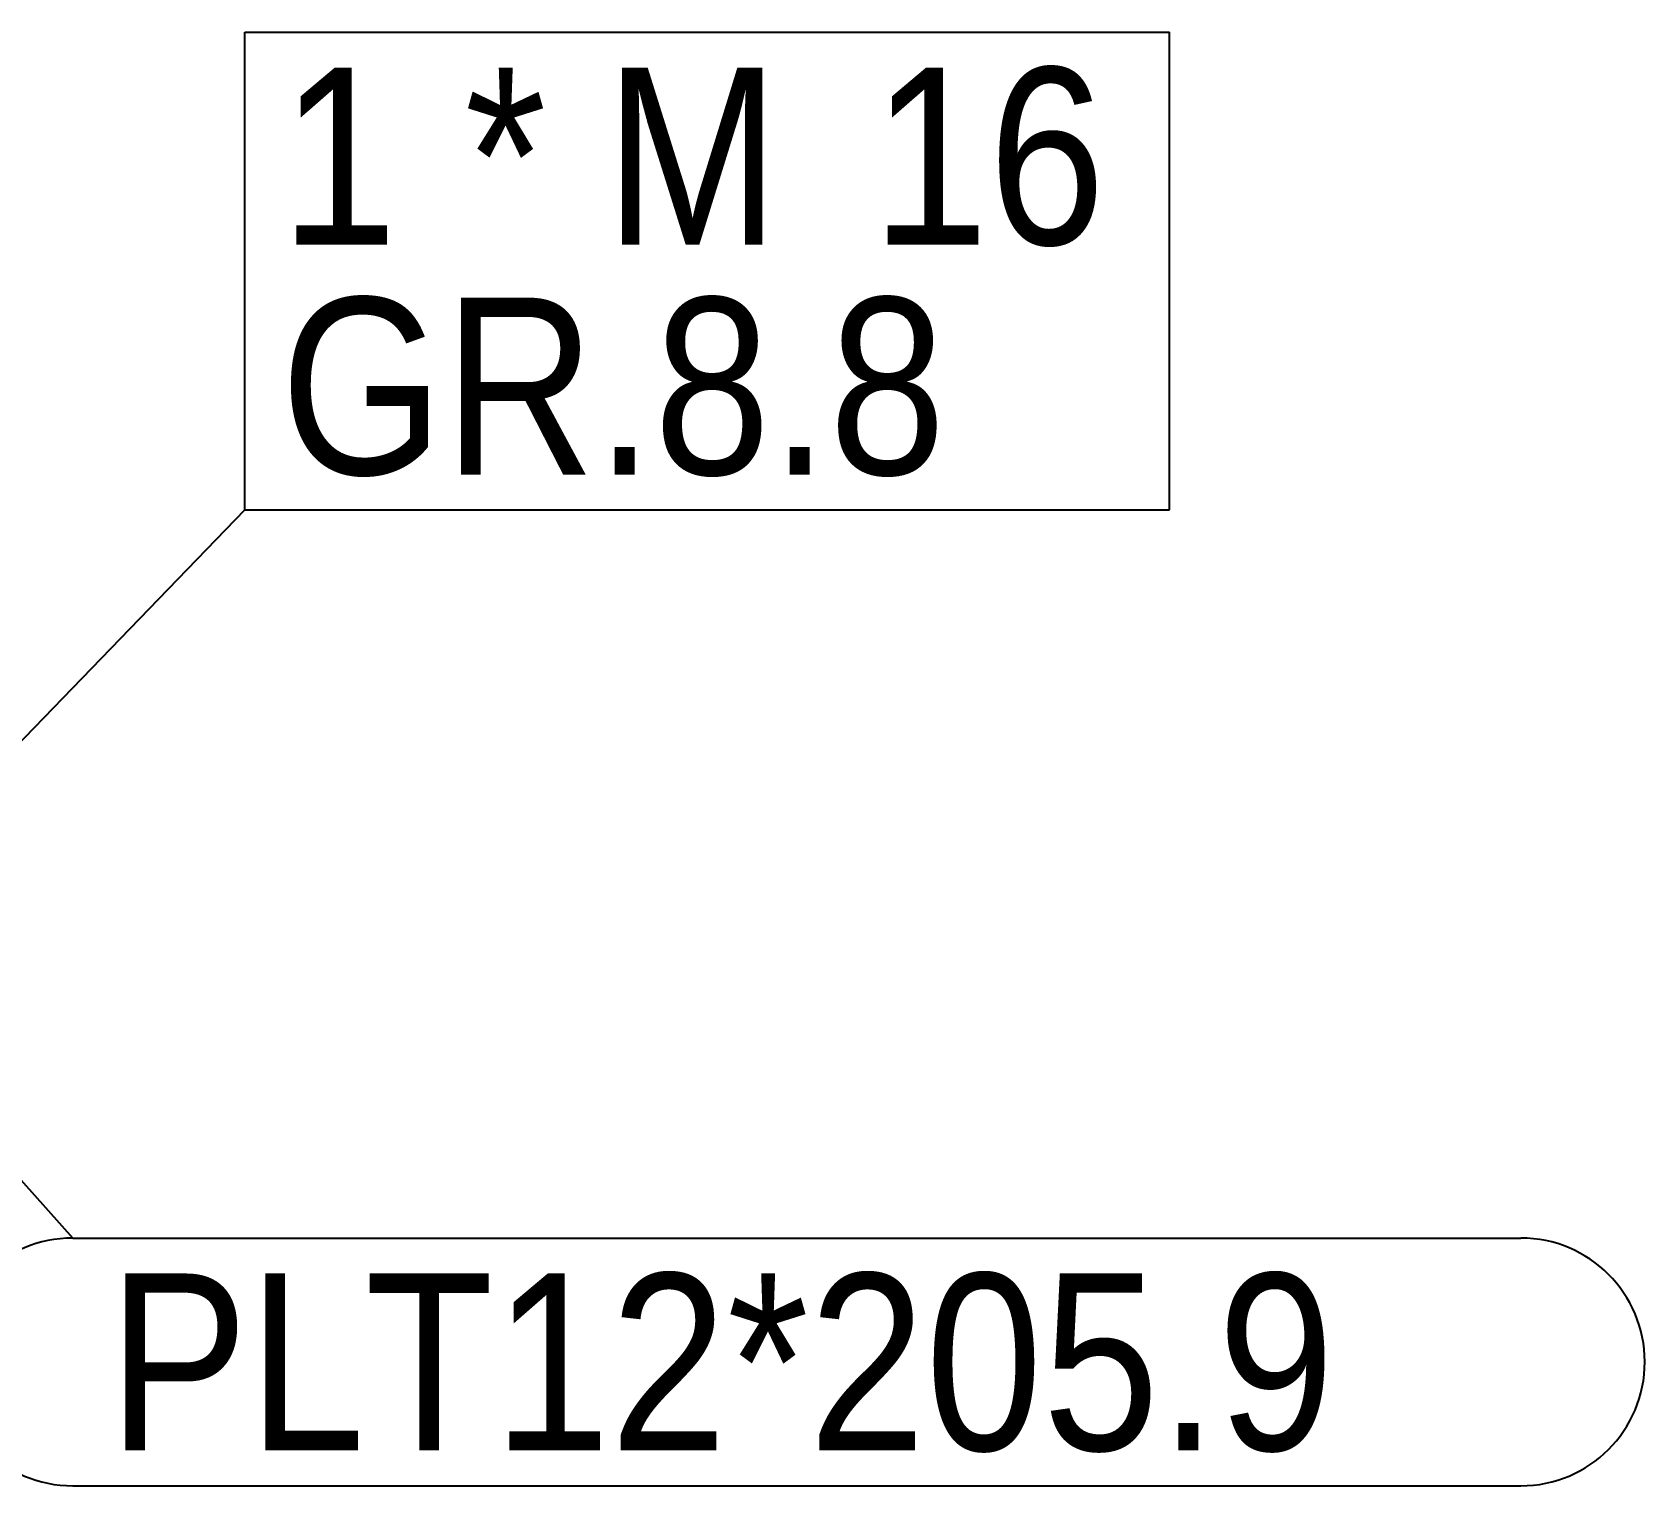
# Model space of a CAD drawing. Header units: millimetres. Extents: x 150000 to 150841, y 150000 to 150594.
# Drawn here: x 150121.3 to 150148.65, y 150453.4 to 150478.04 of the extents above; entities that cross this region are included whole.
import ezdxf

# ---------------------------------------------------------------- set-up
doc = ezdxf.new("R2010")
doc.units = ezdxf.units.MM
doc.linetypes.add('XKITLINE00', pattern=[0])
doc.styles.add('A', font='arial.ttf')
doc.styles.add('ARIAL', font='arial.ttf')

msp = doc.modelspace()

# ---------------------------------------------------------------- linework, layer by layer
at = {"color": 7, "linetype": 'XKITLINE00'}
for p, q in [((150124.911, 150478.044), (150140.588, 150478.044)), ((150124.911, 150469.944), (150124.911, 150478.044)), ((150140.588, 150469.944), (150140.588, 150478.044)), ((150119.807, 150464.674), (150124.911, 150469.944)), ((150124.911, 150469.944), (150140.588, 150469.944)), ((150117.181, 150462.988), (150121.991, 150457.597)), ((150121.991, 150457.597), (150146.548, 150457.597)), ((150121.991, 150453.397), (150146.548, 150453.397))]:
    msp.add_line(p, q, dxfattribs=at)
for centre, start, end in [((150121.991, 150455.497), 90, 270), ((150146.548, 150455.497), 270, 90)]:
    msp.add_arc(centre, 2.1, start, end, dxfattribs=at)

# ---------------------------------------------------------------- texts
at = {"color": 3, "width": 0.85}
for s, style, p in [('16', 'A', (150135.538, 150474.444)), ('1', 'ARIAL', (150125.511, 150474.444)), ('* M', 'ARIAL', (150128.636, 150474.444)), ('GR.8.8', 'ARIAL', (150125.511, 150470.544)), ('PLT12*205.9', 'ARIAL', (150122.591, 150453.997))]:
    msp.add_text(s, height=3, dxfattribs=dict(at, style=style)).set_placement(p)

doc.saveas('drawing.dxf')
